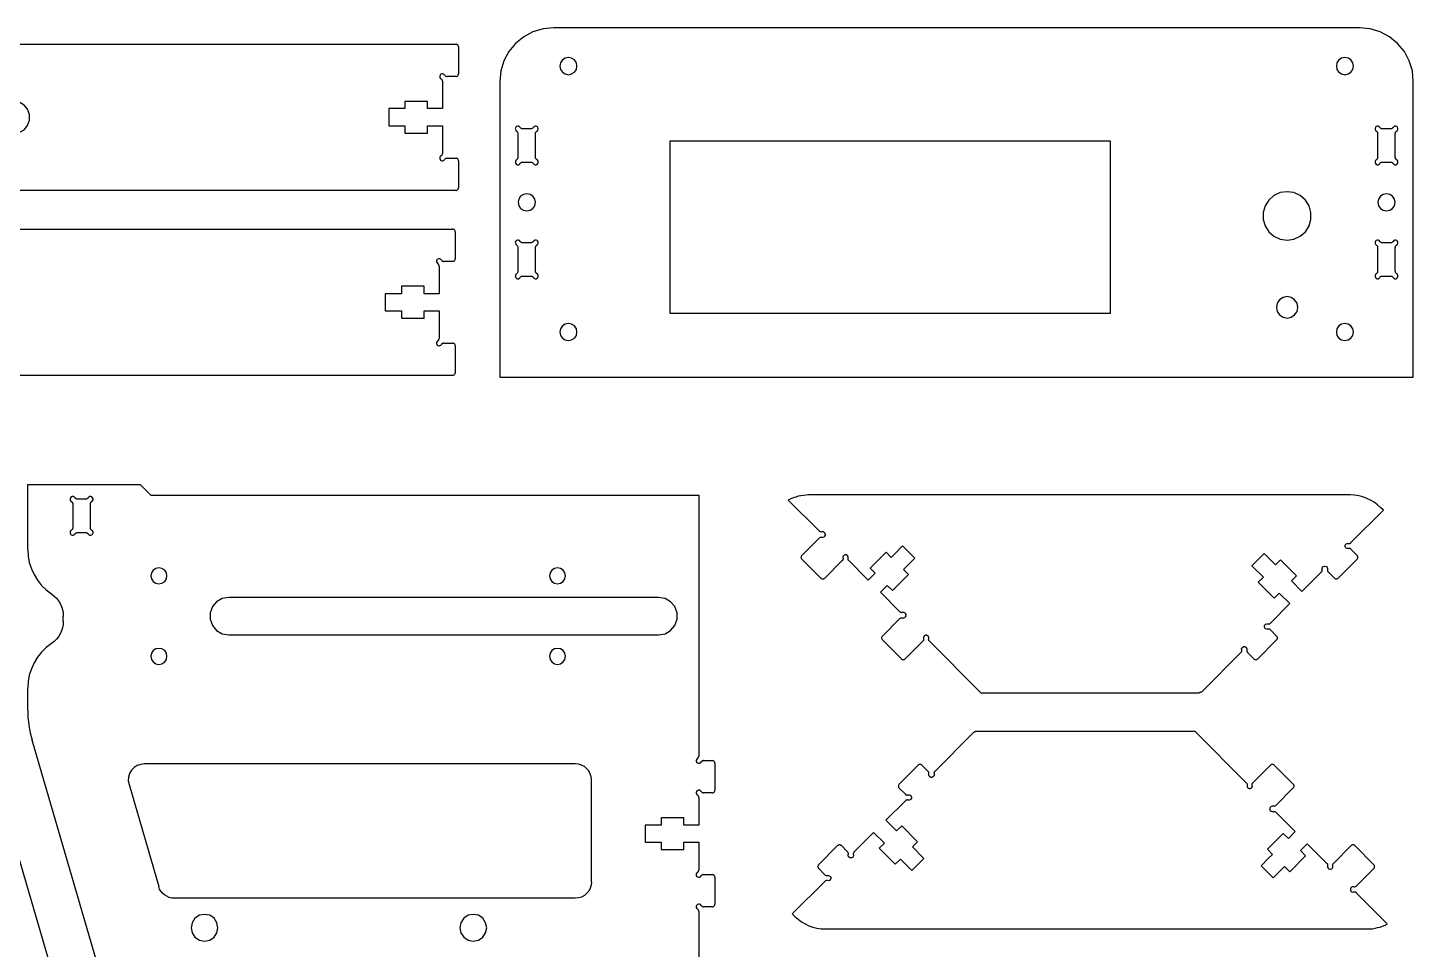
# Model space of a CAD drawing. Header units: inches. Extents: x 205 to 904, y 195 to 663.
# Drawn here: x 645.9 to 903.8, y 492 to 663.5 of the extents above; entities that cross this region are included whole.
import ezdxf

# ---------------------------------------------------------------- set-up
doc = ezdxf.new("R2010")
doc.units = ezdxf.units.IN
doc.header["$MEASUREMENT"] = 0
doc.layers.add('Capa 1', color=7, linetype='Continuous')

msp = doc.modelspace()

# ---------------------------------------------------------------- linework, layer by layer
at = {"layer": 'Capa 1', "color": 7, "lineweight": 25, "true_color": 0xffffff}
for points in [[(743.8, 663.47), (741.86, 663.26), (739.95, 662.69), (738.22, 661.78), (736.71, 660.54), (735.47, 659.02), (734.55, 657.3), (733.99, 655.43), (733.78, 653.45)], [(893.8, 663.47), (743.8, 663.47)], [(903.78, 653.45), (903.61, 655.43), (903.04, 657.3), (902.12, 659.02), (900.85, 660.54), (899.34, 661.78), (897.61, 662.69), (895.74, 663.26), (893.8, 663.47)], [(206.59, 660.4), (725.59, 660.4)], [(726.09, 659.91), (726.09, 659.98), (726.05, 660.08), (726.02, 660.19), (725.95, 660.26), (725.88, 660.29), (725.77, 660.36), (725.7, 660.4), (725.59, 660.4)], [(726.09, 659.91), (726.09, 654.9)], [(746.55, 654.72), (747.15, 654.86), (747.68, 655.21), (748.03, 655.71), (748.14, 656.34), (748.03, 656.94), (747.68, 657.47), (747.15, 657.82), (746.55, 657.93), (745.95, 657.82), (745.42, 657.47), (745.07, 656.94), (744.96, 656.34), (745.07, 655.71), (745.42, 655.21), (745.95, 654.86), (746.55, 654.72)], [(891.05, 654.72), (891.65, 654.86), (892.17, 655.21), (892.53, 655.71), (892.63, 656.34), (892.53, 656.94), (892.17, 657.47), (891.65, 657.82), (891.05, 657.93), (890.45, 657.82), (889.92, 657.47), (889.56, 656.94), (889.46, 656.34), (889.56, 655.71), (889.92, 655.21), (890.45, 654.86), (891.05, 654.72)], [(723.51, 654.65), (723.41, 654.79), (723.19, 654.9), (723.02, 654.9), (722.81, 654.83), (722.67, 654.68), (722.59, 654.47), (722.59, 654.26), (722.7, 654.09), (722.84, 653.94)], [(723.09, 653.52), (723.09, 653.59), (723.09, 653.66), (723.05, 653.73), (723.02, 653.77), (722.98, 653.84), (722.95, 653.87), (722.91, 653.91), (722.84, 653.94)], [(723.09, 653.52), (723.09, 648.41)], [(723.51, 654.65), (723.55, 654.58), (723.62, 654.54), (723.65, 654.51), (723.72, 654.47), (723.76, 654.44), (723.83, 654.4), (723.9, 654.4), (723.97, 654.4)], [(725.59, 654.4), (723.97, 654.4)], [(725.59, 654.4), (725.7, 654.4), (725.77, 654.44), (725.88, 654.47), (725.95, 654.54), (726.02, 654.61), (726.05, 654.72), (726.09, 654.79), (726.09, 654.9)], [(733.78, 653.45), (733.78, 598.45)], [(903.78, 598.45), (903.78, 653.45)], [(643.29, 643.78), (644.31, 643.96), (645.23, 644.49), (645.9, 645.3), (646.25, 646.29), (646.25, 647.31), (645.9, 648.3), (645.23, 649.08), (644.31, 649.6), (643.29, 649.78)], [(713.11, 648.41), (713.11, 645.2)], [(716.1, 648.41), (713.11, 648.41)], [(716.1, 649.75), (716.1, 648.41)], [(720.3, 649.75), (716.1, 649.75)], [(720.3, 648.41), (720.3, 649.75)], [(723.09, 648.41), (720.3, 648.41)], [(713.11, 645.2), (716.1, 645.2)], [(716.1, 645.2), (716.1, 643.85)], [(720.3, 645.2), (723.09, 645.2)], [(720.3, 643.85), (720.3, 645.2)], [(723.09, 645.2), (723.09, 640.04)], [(737.59, 644.91), (737.45, 645.05), (737.27, 645.16), (737.06, 645.16), (736.88, 645.09), (736.74, 644.95), (736.64, 644.74), (736.67, 644.56), (736.74, 644.35), (736.88, 644.24)], [(738.01, 644.67), (737.94, 644.67), (737.87, 644.67), (737.83, 644.7), (737.76, 644.74), (737.69, 644.77), (737.66, 644.81), (737.62, 644.84), (737.59, 644.91)], [(739.56, 644.67), (738.01, 644.67)], [(740.02, 644.91), (739.99, 644.84), (739.92, 644.81), (739.88, 644.77), (739.81, 644.74), (739.77, 644.7), (739.7, 644.67), (739.63, 644.67), (739.56, 644.67)], [(740.69, 644.24), (740.83, 644.35), (740.94, 644.56), (740.94, 644.74), (740.87, 644.95), (740.73, 645.09), (740.52, 645.16), (740.34, 645.16), (740.13, 645.05), (740.02, 644.91)], [(897.57, 644.91), (897.43, 645.05), (897.26, 645.16), (897.04, 645.16), (896.87, 645.09), (896.73, 644.95), (896.66, 644.74), (896.66, 644.56), (896.73, 644.35), (896.9, 644.24)], [(898, 644.67), (897.96, 644.67), (897.89, 644.67), (897.82, 644.7), (897.75, 644.74), (897.71, 644.77), (897.64, 644.81), (897.61, 644.84), (897.57, 644.91)], [(899.58, 644.67), (898, 644.67)], [(900.01, 644.91), (899.97, 644.84), (899.94, 644.81), (899.87, 644.77), (899.83, 644.74), (899.76, 644.7), (899.72, 644.67), (899.65, 644.67), (899.58, 644.67)], [(900.68, 644.24), (900.85, 644.35), (900.92, 644.56), (900.92, 644.74), (900.85, 644.95), (900.71, 645.09), (900.54, 645.16), (900.32, 645.16), (900.15, 645.05), (900.01, 644.91)], [(716.1, 643.85), (720.3, 643.85)], [(736.88, 644.24), (736.95, 644.21), (736.99, 644.14), (737.02, 644.1), (737.09, 644.03), (737.09, 644), (737.13, 643.93), (737.13, 643.85), (737.13, 643.78)], [(737.13, 643.78), (737.13, 639.34)], [(740.45, 643.78), (740.45, 643.85), (740.45, 643.93), (740.48, 644), (740.52, 644.03), (740.55, 644.1), (740.59, 644.14), (740.66, 644.21), (740.69, 644.24)], [(740.45, 639.34), (740.45, 643.78)], [(765.42, 642.34), (765.42, 610.34)], [(847.41, 642.34), (765.42, 642.34)], [(847.41, 610.34), (847.41, 642.34)], [(896.9, 644.24), (896.94, 644.21), (897.01, 644.14), (897.04, 644.1), (897.08, 644.03), (897.11, 644), (897.11, 643.93), (897.15, 643.85), (897.15, 643.78)], [(897.15, 643.78), (897.15, 639.34)], [(900.43, 643.78), (900.47, 643.85), (900.47, 643.93), (900.47, 644), (900.5, 644.03), (900.54, 644.1), (900.61, 644.14), (900.64, 644.21), (900.68, 644.24)], [(900.43, 639.34), (900.43, 643.78)], [(722.84, 639.62), (722.7, 639.48), (722.59, 639.3), (722.59, 639.09), (722.67, 638.92), (722.81, 638.77), (723.02, 638.7), (723.19, 638.7), (723.41, 638.81), (723.51, 638.95)], [(722.84, 639.62), (722.91, 639.66), (722.95, 639.69), (722.98, 639.76), (723.02, 639.8), (723.05, 639.87), (723.09, 639.94), (723.09, 640.01), (723.09, 640.04)], [(723.97, 639.2), (723.9, 639.2), (723.83, 639.16), (723.76, 639.16), (723.72, 639.13), (723.65, 639.09), (723.62, 639.06), (723.55, 638.99), (723.51, 638.95)], [(723.97, 639.2), (725.59, 639.2)], [(726.09, 638.7), (726.09, 638.77), (726.05, 638.88), (726.02, 638.99), (725.95, 639.06), (725.88, 639.13), (725.77, 639.16), (725.7, 639.2), (725.59, 639.2)], [(726.09, 638.7), (726.09, 633.69)], [(736.88, 638.88), (736.74, 638.77), (736.67, 638.56), (736.64, 638.39), (736.74, 638.17), (736.88, 638.03), (737.06, 637.96), (737.27, 637.96), (737.45, 638.07), (737.59, 638.21)], [(737.13, 639.34), (737.13, 639.27), (737.13, 639.2), (737.09, 639.13), (737.09, 639.09), (737.02, 639.02), (736.99, 638.99), (736.95, 638.92), (736.88, 638.88)], [(737.59, 638.21), (737.62, 638.28), (737.66, 638.32), (737.69, 638.35), (737.76, 638.39), (737.83, 638.42), (737.87, 638.46), (737.94, 638.46), (738.01, 638.46)], [(738.01, 638.46), (739.56, 638.46)], [(739.56, 638.46), (739.63, 638.46), (739.7, 638.46), (739.77, 638.42), (739.81, 638.39), (739.88, 638.35), (739.92, 638.32), (739.99, 638.28), (740.02, 638.21)], [(740.02, 638.21), (740.13, 638.07), (740.34, 637.96), (740.52, 637.96), (740.73, 638.03), (740.87, 638.17), (740.94, 638.39), (740.94, 638.56), (740.83, 638.77), (740.69, 638.88)], [(740.69, 638.88), (740.66, 638.92), (740.59, 638.99), (740.55, 639.02), (740.52, 639.09), (740.48, 639.13), (740.45, 639.2), (740.45, 639.27), (740.45, 639.34)], [(896.9, 638.88), (896.73, 638.77), (896.66, 638.56), (896.66, 638.39), (896.73, 638.17), (896.87, 638.03), (897.04, 637.96), (897.26, 637.96), (897.43, 638.07), (897.57, 638.21)], [(897.15, 639.34), (897.15, 639.27), (897.11, 639.2), (897.11, 639.13), (897.08, 639.09), (897.04, 639.02), (897.01, 638.99), (896.94, 638.92), (896.9, 638.88)], [(897.57, 638.21), (897.61, 638.28), (897.64, 638.32), (897.71, 638.35), (897.75, 638.39), (897.82, 638.42), (897.89, 638.46), (897.96, 638.46), (898, 638.46)], [(898, 638.46), (899.58, 638.46)], [(899.58, 638.46), (899.65, 638.46), (899.72, 638.46), (899.76, 638.42), (899.83, 638.39), (899.87, 638.35), (899.94, 638.32), (899.97, 638.28), (900.01, 638.21)], [(900.01, 638.21), (900.15, 638.07), (900.32, 637.96), (900.54, 637.96), (900.71, 638.03), (900.85, 638.17), (900.92, 638.39), (900.92, 638.56), (900.85, 638.77), (900.68, 638.88)], [(900.68, 638.88), (900.64, 638.92), (900.61, 638.99), (900.54, 639.02), (900.5, 639.09), (900.47, 639.13), (900.47, 639.2), (900.47, 639.27), (900.43, 639.34)], [(725.59, 633.2), (206.59, 633.2)], [(725.59, 633.2), (725.7, 633.2), (725.77, 633.24), (725.88, 633.27), (725.95, 633.34), (726.02, 633.41), (726.05, 633.52), (726.09, 633.59), (726.09, 633.69)], [(738.79, 629.36), (739.42, 629.5), (739.92, 629.81), (740.27, 630.34), (740.41, 630.98), (740.27, 631.58), (739.92, 632.11), (739.42, 632.42), (738.79, 632.57), (738.19, 632.42), (737.66, 632.11), (737.31, 631.58), (737.2, 630.98), (737.31, 630.34), (737.66, 629.81), (738.19, 629.5), (738.79, 629.36)], [(880.29, 623.96), (881.56, 624.13), (882.72, 624.66), (883.71, 625.51), (884.38, 626.6), (884.73, 627.8), (884.73, 629.11), (884.38, 630.34), (883.71, 631.4), (882.72, 632.25), (881.56, 632.78), (880.29, 632.95), (879.02, 632.78), (877.85, 632.25), (876.9, 631.4), (876.19, 630.34), (875.84, 629.11), (875.84, 627.8), (876.19, 626.6), (876.9, 625.51), (877.85, 624.66), (879.02, 624.13), (880.29, 623.96)], [(898.81, 629.36), (899.41, 629.5), (899.94, 629.81), (900.29, 630.34), (900.39, 630.98), (900.29, 631.58), (899.94, 632.11), (899.41, 632.42), (898.81, 632.57), (898.17, 632.42), (897.68, 632.11), (897.33, 631.58), (897.18, 630.98), (897.33, 630.34), (897.68, 629.81), (898.17, 629.5), (898.81, 629.36)], [(205.99, 625.97), (724.99, 625.97)], [(725.49, 625.47), (725.49, 625.58), (725.45, 625.69), (725.42, 625.76), (725.35, 625.83), (725.28, 625.9), (725.17, 625.93), (725.1, 625.97), (724.99, 625.97)], [(725.49, 625.47), (725.49, 620.47)], [(737.59, 623.71), (737.45, 623.85), (737.27, 623.96), (737.06, 623.96), (736.88, 623.89), (736.74, 623.75), (736.64, 623.53), (736.67, 623.36), (736.74, 623.15), (736.88, 623.04)], [(736.88, 623.04), (736.95, 623.01), (736.99, 622.93), (737.02, 622.9), (737.09, 622.83), (737.09, 622.79), (737.13, 622.72), (737.13, 622.65), (737.13, 622.58)], [(737.13, 622.58), (737.13, 618.14)], [(738.01, 623.46), (737.94, 623.46), (737.87, 623.46), (737.83, 623.5), (737.76, 623.53), (737.69, 623.57), (737.66, 623.61), (737.62, 623.64), (737.59, 623.71)], [(739.56, 623.46), (738.01, 623.46)], [(740.02, 623.71), (739.99, 623.64), (739.92, 623.61), (739.88, 623.57), (739.81, 623.53), (739.77, 623.5), (739.7, 623.46), (739.63, 623.46), (739.56, 623.46)], [(740.69, 623.04), (740.83, 623.15), (740.94, 623.36), (740.94, 623.53), (740.87, 623.75), (740.73, 623.89), (740.52, 623.96), (740.34, 623.96), (740.13, 623.85), (740.02, 623.71)], [(740.45, 622.58), (740.45, 622.65), (740.45, 622.72), (740.48, 622.79), (740.52, 622.83), (740.55, 622.9), (740.59, 622.93), (740.66, 623.01), (740.69, 623.04)], [(740.45, 618.14), (740.45, 622.58)], [(897.57, 623.71), (897.43, 623.85), (897.26, 623.96), (897.04, 623.96), (896.87, 623.89), (896.73, 623.75), (896.66, 623.53), (896.66, 623.36), (896.73, 623.15), (896.9, 623.04)], [(896.9, 623.04), (896.94, 623.01), (897.01, 622.93), (897.04, 622.9), (897.08, 622.83), (897.11, 622.79), (897.11, 622.72), (897.15, 622.65), (897.15, 622.58)], [(897.15, 622.58), (897.15, 618.14)], [(898, 623.46), (897.96, 623.46), (897.89, 623.46), (897.82, 623.5), (897.75, 623.53), (897.71, 623.57), (897.64, 623.61), (897.61, 623.64), (897.57, 623.71)], [(899.58, 623.46), (898, 623.46)], [(900.01, 623.71), (899.97, 623.64), (899.94, 623.61), (899.87, 623.57), (899.83, 623.53), (899.76, 623.5), (899.72, 623.46), (899.65, 623.46), (899.58, 623.46)], [(900.68, 623.04), (900.85, 623.15), (900.92, 623.36), (900.92, 623.53), (900.85, 623.75), (900.71, 623.89), (900.54, 623.96), (900.32, 623.96), (900.15, 623.85), (900.01, 623.71)], [(900.43, 622.58), (900.47, 622.65), (900.47, 622.72), (900.47, 622.79), (900.5, 622.83), (900.54, 622.9), (900.61, 622.93), (900.64, 623.01), (900.68, 623.04)], [(900.43, 618.14), (900.43, 622.58)], [(722.91, 620.22), (722.77, 620.4), (722.59, 620.47), (722.38, 620.47), (722.21, 620.4), (722.07, 620.25), (721.99, 620.08), (721.99, 619.87), (722.1, 619.69), (722.24, 619.55)], [(722.49, 619.12), (722.49, 619.2), (722.45, 619.23), (722.45, 619.3), (722.42, 619.37), (722.38, 619.41), (722.35, 619.48), (722.28, 619.51), (722.24, 619.55)], [(722.49, 619.12), (722.49, 613.97)], [(722.91, 620.22), (722.95, 620.18), (722.98, 620.11), (723.05, 620.08), (723.09, 620.04), (723.16, 620.01), (723.23, 620.01), (723.3, 619.97), (723.34, 619.97)], [(724.99, 619.97), (723.34, 619.97)], [(724.99, 619.97), (725.1, 620.01), (725.17, 620.01), (725.28, 620.08), (725.35, 620.11), (725.42, 620.22), (725.45, 620.29), (725.49, 620.4), (725.49, 620.47)], [(736.88, 617.68), (736.74, 617.57), (736.67, 617.36), (736.64, 617.18), (736.74, 616.97), (736.88, 616.83), (737.06, 616.76), (737.27, 616.76), (737.45, 616.87), (737.59, 617.01)], [(737.13, 618.14), (737.13, 618.07), (737.13, 618), (737.09, 617.93), (737.09, 617.89), (737.02, 617.82), (736.99, 617.78), (736.95, 617.71), (736.88, 617.68)], [(737.59, 617.01), (737.62, 617.08), (737.66, 617.11), (737.69, 617.15), (737.76, 617.18), (737.83, 617.22), (737.87, 617.26), (737.94, 617.26), (738.01, 617.26)], [(738.01, 617.26), (739.56, 617.26)], [(739.56, 617.26), (739.63, 617.26), (739.7, 617.26), (739.77, 617.22), (739.81, 617.18), (739.88, 617.15), (739.92, 617.11), (739.99, 617.08), (740.02, 617.01)], [(740.02, 617.01), (740.13, 616.87), (740.34, 616.76), (740.52, 616.76), (740.73, 616.83), (740.87, 616.97), (740.94, 617.18), (740.94, 617.36), (740.83, 617.57), (740.69, 617.68)], [(740.69, 617.68), (740.66, 617.71), (740.59, 617.78), (740.55, 617.82), (740.52, 617.89), (740.48, 617.93), (740.45, 618), (740.45, 618.07), (740.45, 618.14)], [(896.9, 617.68), (896.73, 617.57), (896.66, 617.36), (896.66, 617.18), (896.73, 616.97), (896.87, 616.83), (897.04, 616.76), (897.26, 616.76), (897.43, 616.87), (897.57, 617.01)], [(897.15, 618.14), (897.15, 618.07), (897.11, 618), (897.11, 617.93), (897.08, 617.89), (897.04, 617.82), (897.01, 617.78), (896.94, 617.71), (896.9, 617.68)], [(897.57, 617.01), (897.61, 617.08), (897.64, 617.11), (897.71, 617.15), (897.75, 617.18), (897.82, 617.22), (897.89, 617.26), (897.96, 617.26), (898, 617.26)], [(898, 617.26), (899.58, 617.26)], [(899.58, 617.26), (899.65, 617.26), (899.72, 617.26), (899.76, 617.22), (899.83, 617.18), (899.87, 617.15), (899.94, 617.11), (899.97, 617.08), (900.01, 617.01)], [(900.01, 617.01), (900.15, 616.87), (900.32, 616.76), (900.54, 616.76), (900.71, 616.83), (900.85, 616.97), (900.92, 617.18), (900.92, 617.36), (900.85, 617.57), (900.68, 617.68)], [(900.68, 617.68), (900.64, 617.71), (900.61, 617.78), (900.54, 617.82), (900.5, 617.89), (900.47, 617.93), (900.47, 618), (900.47, 618.07), (900.43, 618.14)], [(712.47, 613.97), (712.47, 610.76)], [(715.47, 613.97), (712.47, 613.97)], [(715.47, 615.35), (715.47, 613.97)], [(719.7, 615.35), (715.47, 615.35)], [(719.7, 613.97), (719.7, 615.35)], [(722.49, 613.97), (719.7, 613.97)], [(880.29, 609.42), (881.06, 609.6), (881.7, 610.02), (882.16, 610.66), (882.3, 611.43), (882.16, 612.21), (881.7, 612.85), (881.06, 613.27), (880.29, 613.45), (879.55, 613.27), (878.88, 612.85), (878.45, 612.21), (878.31, 611.43), (878.45, 610.66), (878.88, 610.02), (879.55, 609.6), (880.29, 609.42)], [(712.47, 610.76), (715.47, 610.76)], [(715.47, 610.76), (715.47, 609.42)], [(715.47, 609.42), (719.7, 609.42)], [(719.7, 610.76), (722.49, 610.76)], [(719.7, 609.42), (719.7, 610.76)], [(722.49, 610.76), (722.49, 605.65)], [(765.42, 610.34), (847.41, 610.34)], [(746.55, 605.23), (747.15, 605.37), (747.68, 605.72), (748.03, 606.21), (748.14, 606.85), (748.03, 607.45), (747.68, 607.98), (747.15, 608.33), (746.55, 608.44), (745.95, 608.33), (745.42, 607.98), (745.07, 607.45), (744.96, 606.85), (745.07, 606.21), (745.42, 605.72), (745.95, 605.37), (746.55, 605.23)], [(891.05, 605.23), (891.65, 605.37), (892.17, 605.72), (892.53, 606.21), (892.63, 606.85), (892.53, 607.45), (892.17, 607.98), (891.65, 608.33), (891.05, 608.44), (890.45, 608.33), (889.92, 607.98), (889.56, 607.45), (889.46, 606.85), (889.56, 606.21), (889.92, 605.72), (890.45, 605.37), (891.05, 605.23)], [(722.24, 605.23), (722.1, 605.08), (721.99, 604.91), (721.99, 604.7), (722.07, 604.52), (722.21, 604.38), (722.38, 604.27), (722.59, 604.31), (722.77, 604.38), (722.91, 604.52)], [(722.24, 605.23), (722.28, 605.26), (722.35, 605.3), (722.38, 605.33), (722.42, 605.4), (722.45, 605.47), (722.45, 605.51), (722.49, 605.58), (722.49, 605.65)], [(723.34, 604.77), (723.3, 604.77), (723.23, 604.77), (723.16, 604.73), (723.09, 604.7), (723.05, 604.66), (722.98, 604.63), (722.95, 604.59), (722.91, 604.52)], [(723.34, 604.77), (724.99, 604.77)], [(725.49, 604.27), (725.49, 604.38), (725.45, 604.48), (725.42, 604.56), (725.35, 604.63), (725.28, 604.7), (725.17, 604.73), (725.1, 604.77), (724.99, 604.77)], [(725.49, 604.27), (725.49, 599.26)], [(724.99, 598.77), (205.99, 598.77)], [(724.99, 598.77), (725.1, 598.8), (725.17, 598.8), (725.28, 598.88), (725.35, 598.91), (725.42, 599.02), (725.45, 599.09), (725.49, 599.19), (725.49, 599.26)], [(733.78, 598.45), (903.78, 598.45)], [(645.94, 578.48), (666.82, 578.48)], [(645.94, 566.38), (645.94, 578.48)], [(666.82, 578.48), (668.83, 576.47)], [(654.72, 575.98), (654.58, 576.12), (654.4, 576.23), (654.19, 576.23), (654.01, 576.16), (653.87, 575.98), (653.8, 575.8), (653.8, 575.59), (653.87, 575.42), (654.05, 575.27)], [(654.05, 575.27), (654.09, 575.24), (654.12, 575.2), (654.19, 575.17), (654.23, 575.1), (654.26, 575.06), (654.26, 574.99), (654.3, 574.92), (654.3, 574.85)], [(655.14, 575.73), (655.07, 575.73), (655.04, 575.73), (654.97, 575.77), (654.9, 575.8), (654.86, 575.84), (654.79, 575.87), (654.76, 575.91), (654.72, 575.98)], [(656.73, 575.73), (655.14, 575.73)], [(657.15, 575.98), (657.12, 575.91), (657.08, 575.87), (657.01, 575.84), (656.98, 575.8), (656.91, 575.77), (656.84, 575.73), (656.77, 575.73), (656.73, 575.73)], [(657.82, 575.27), (658, 575.42), (658.07, 575.59), (658.07, 575.8), (658, 575.98), (657.86, 576.16), (657.68, 576.23), (657.47, 576.23), (657.3, 576.12), (657.15, 575.98)], [(657.58, 574.85), (657.58, 574.92), (657.61, 574.99), (657.61, 575.06), (657.65, 575.1), (657.68, 575.17), (657.72, 575.2), (657.79, 575.24), (657.82, 575.27)], [(668.83, 576.47), (770.82, 576.47)], [(770.82, 576.47), (770.82, 527.93)], [(791.25, 576.51), (790.79, 576.47), (790.29, 576.44), (789.8, 576.37), (789.31, 576.26), (788.85, 576.12), (788.39, 575.98), (787.93, 575.77), (787.47, 575.56)], [(793.26, 569.77), (787.47, 575.56)], [(892.07, 576.51), (791.25, 576.51)], [(897.75, 574.15), (897.15, 574.67), (896.51, 575.17), (895.84, 575.56), (895.14, 575.87), (894.4, 576.16), (893.62, 576.33), (892.85, 576.47), (892.07, 576.51)], [(654.3, 574.85), (654.3, 570.41)], [(657.58, 570.41), (657.58, 574.85)], [(892.17, 567.65), (898.21, 573.69)], [(898.21, 573.69), (897.75, 574.15)], [(626.11, 571.11), (719.21, 251.78)], [(654.05, 569.95), (653.87, 569.81), (653.8, 569.63), (653.8, 569.45), (653.87, 569.24), (654.01, 569.1), (654.19, 569.03), (654.4, 569.03), (654.58, 569.14), (654.72, 569.28)], [(654.3, 570.41), (654.3, 570.34), (654.26, 570.27), (654.26, 570.19), (654.23, 570.12), (654.19, 570.09), (654.12, 570.02), (654.09, 569.98), (654.05, 569.95)], [(657.15, 569.28), (657.3, 569.14), (657.47, 569.03), (657.68, 569.03), (657.86, 569.1), (658, 569.24), (658.07, 569.45), (658.07, 569.63), (658, 569.81), (657.82, 569.95)], [(657.82, 569.95), (657.79, 569.98), (657.72, 570.02), (657.68, 570.09), (657.65, 570.12), (657.61, 570.19), (657.61, 570.27), (657.58, 570.34), (657.58, 570.41)], [(654.72, 569.28), (654.76, 569.31), (654.79, 569.38), (654.86, 569.42), (654.9, 569.45), (654.97, 569.49), (655.04, 569.49), (655.07, 569.52), (655.14, 569.52)], [(655.14, 569.52), (656.73, 569.52)], [(656.73, 569.52), (656.77, 569.52), (656.84, 569.49), (656.91, 569.49), (656.98, 569.45), (657.01, 569.42), (657.08, 569.38), (657.12, 569.31), (657.15, 569.28)], [(793.26, 568.54), (790.01, 565.26)], [(793.75, 569.63), (793.68, 569.63), (793.61, 569.6), (793.57, 569.63), (793.5, 569.63), (793.43, 569.67), (793.36, 569.67), (793.33, 569.7), (793.26, 569.77)], [(793.26, 568.54), (793.33, 568.57), (793.36, 568.61), (793.43, 568.64), (793.5, 568.68), (793.57, 568.68), (793.61, 568.68), (793.68, 568.68), (793.75, 568.68)], [(793.75, 568.68), (793.96, 568.64), (794.14, 568.71), (794.28, 568.85), (794.38, 569.03), (794.38, 569.24), (794.28, 569.42), (794.14, 569.56), (793.96, 569.63), (793.75, 569.63)], [(891.72, 566.53), (891.5, 566.53), (891.29, 566.6), (891.15, 566.74), (891.08, 566.91), (891.08, 567.13), (891.15, 567.3), (891.29, 567.44), (891.5, 567.51), (891.72, 567.51)], [(891.72, 567.51), (891.75, 567.51), (891.82, 567.48), (891.89, 567.51), (891.96, 567.51), (892.03, 567.51), (892.07, 567.55), (892.14, 567.58), (892.17, 567.65)], [(645.94, 566.38), (646.01, 565.15), (646.22, 563.95), (646.61, 562.79), (647.1, 561.69), (647.74, 560.63), (648.51, 559.68), (649.36, 558.84), (650.35, 558.09)], [(790.01, 565.26), (789.94, 565.19), (789.87, 565.08), (789.87, 565.01), (789.83, 564.9), (789.87, 564.8), (789.87, 564.73), (789.94, 564.62), (790.01, 564.55)], [(797.63, 564.76), (797.67, 564.73), (797.67, 564.66), (797.67, 564.59), (797.63, 564.52), (797.63, 564.44), (797.6, 564.41), (797.56, 564.34), (797.52, 564.3)], [(798.62, 564.76), (798.62, 564.97), (798.55, 565.15), (798.41, 565.33), (798.23, 565.4), (798.02, 565.4), (797.84, 565.33), (797.7, 565.15), (797.63, 564.97), (797.63, 564.76)], [(798.72, 564.3), (798.69, 564.34), (798.65, 564.41), (798.62, 564.44), (798.62, 564.52), (798.58, 564.59), (798.58, 564.66), (798.58, 564.69), (798.62, 564.76)], [(805.67, 565.86), (802.68, 562.89)], [(806.63, 564.9), (805.67, 565.86)], [(806.63, 564.9), (807.33, 565.61)], [(808.74, 567.02), (807.33, 565.61)], [(811, 564.76), (808.74, 567.02)], [(809.59, 563.35), (811, 564.76)], [(873.76, 563.35), (876.02, 565.61)], [(876.02, 565.61), (878.13, 563.49)], [(892.17, 566.42), (892.14, 566.46), (892.07, 566.49), (892.03, 566.53), (891.96, 566.53), (891.89, 566.56), (891.82, 566.56), (891.75, 566.56), (891.72, 566.53)], [(893.34, 565.26), (892.17, 566.42)], [(893.34, 564.55), (893.41, 564.62), (893.44, 564.73), (893.48, 564.8), (893.48, 564.9), (893.48, 565.01), (893.44, 565.08), (893.41, 565.19), (893.34, 565.26)], [(670.35, 559.96), (670.91, 560.07), (671.41, 560.42), (671.72, 560.92), (671.83, 561.48), (671.72, 562.05), (671.41, 562.54), (670.91, 562.86), (670.35, 562.96), (669.75, 562.86), (669.29, 562.54), (668.94, 562.05), (668.83, 561.48), (668.94, 560.92), (669.29, 560.42), (669.75, 560.07), (670.35, 559.96)], [(744.54, 559.96), (745.1, 560.07), (745.6, 560.42), (745.91, 560.92), (746.02, 561.48), (745.91, 562.05), (745.6, 562.54), (745.1, 562.86), (744.54, 562.96), (743.97, 562.86), (743.48, 562.54), (743.16, 562.05), (743.02, 561.48), (743.16, 560.92), (743.48, 560.42), (743.97, 560.07), (744.54, 559.96)], [(790.01, 564.55), (793.54, 561.02)], [(794.24, 561.02), (797.52, 564.3)], [(802.36, 560.67), (798.72, 564.3)], [(802.68, 562.89), (803.63, 561.94)], [(809.59, 563.35), (808.88, 562.65)], [(809.84, 561.69), (808.88, 562.65)], [(875.88, 561.23), (873.76, 563.35)], [(878.13, 563.49), (879.09, 564.44)], [(879.09, 564.44), (882.05, 561.48)], [(883.07, 558.55), (886.71, 562.19)], [(886.71, 562.19), (886.74, 562.22), (886.78, 562.29), (886.81, 562.33), (886.85, 562.4), (886.85, 562.47), (886.85, 562.54), (886.85, 562.57), (886.85, 562.65)], [(886.85, 562.65), (886.85, 562.86), (886.88, 563.03), (887.02, 563.21), (887.24, 563.28), (887.41, 563.28), (887.62, 563.21), (887.77, 563.03), (887.84, 562.86), (887.8, 562.65)], [(887.8, 562.65), (887.8, 562.57), (887.8, 562.54), (887.8, 562.47), (887.8, 562.4), (887.84, 562.33), (887.87, 562.29), (887.91, 562.22), (887.94, 562.19)], [(887.94, 562.19), (889.11, 561.02)], [(889.81, 561.02), (893.34, 564.55)], [(793.54, 561.02), (793.61, 560.95), (793.68, 560.92), (793.79, 560.88), (793.89, 560.88), (794, 560.88), (794.07, 560.92), (794.17, 560.95), (794.24, 561.02)], [(803.63, 561.94), (802.36, 560.67)], [(804.62, 558.41), (805.89, 559.68)], [(805.89, 559.68), (806.87, 558.73)], [(809.84, 561.69), (806.87, 558.73)], [(874.92, 560.28), (875.88, 561.23)], [(877.89, 557.32), (874.92, 560.28)], [(882.05, 561.48), (881.1, 560.53)], [(881.1, 560.53), (883.07, 558.55)], [(889.11, 561.02), (889.18, 560.95), (889.25, 560.92), (889.35, 560.88), (889.46, 560.88), (889.53, 560.88), (889.63, 560.92), (889.74, 560.95), (889.81, 561.02)], [(650.35, 558.09), (650.84, 557.71), (651.26, 557.28), (651.65, 556.82), (651.97, 556.3), (652.22, 555.73), (652.39, 555.17), (652.5, 554.57), (652.53, 553.93)], [(683.33, 557.46), (682.13, 557.25), (681.07, 556.65), (680.3, 555.73), (679.87, 554.57), (679.87, 553.37), (680.3, 552.24), (681.07, 551.29), (682.13, 550.69), (683.33, 550.47)], [(763.34, 557.46), (683.33, 557.46)], [(763.34, 550.47), (764.54, 550.69), (765.56, 551.29), (766.37, 552.24), (766.76, 553.37), (766.76, 554.57), (766.37, 555.73), (765.56, 556.65), (764.54, 557.25), (763.34, 557.46)], [(808.25, 554.78), (804.62, 558.41)], [(878.84, 558.27), (877.89, 557.32)], [(880.82, 556.3), (878.84, 558.27)], [(808.74, 554.64), (808.67, 554.64), (808.6, 554.6), (808.53, 554.64), (808.5, 554.64), (808.43, 554.64), (808.36, 554.67), (808.32, 554.71), (808.25, 554.78)], [(808.74, 553.68), (808.95, 553.65), (809.13, 553.72), (809.27, 553.86), (809.38, 554.04), (809.38, 554.25), (809.27, 554.43), (809.13, 554.57), (808.95, 554.64), (808.74, 554.64)], [(877.18, 552.66), (880.82, 556.3)], [(652.53, 553.01), (652.5, 552.38), (652.39, 551.78), (652.22, 551.22), (651.97, 550.65), (651.65, 550.12), (651.26, 549.66), (650.84, 549.24), (650.35, 548.85)], [(652.53, 553.01), (652.53, 553.93)], [(808.25, 553.54), (804.97, 550.26)], [(808.25, 553.54), (808.32, 553.58), (808.36, 553.61), (808.43, 553.65), (808.5, 553.68), (808.53, 553.68), (808.6, 553.68), (808.67, 553.68), (808.74, 553.68)], [(876.69, 551.57), (876.51, 551.53), (876.3, 551.6), (876.16, 551.74), (876.09, 551.96), (876.09, 552.13), (876.16, 552.34), (876.3, 552.45), (876.51, 552.52), (876.69, 552.52)], [(876.69, 552.52), (876.76, 552.52), (876.83, 552.52), (876.9, 552.52), (876.97, 552.52), (877.04, 552.56), (877.08, 552.56), (877.15, 552.63), (877.18, 552.66)], [(683.33, 550.47), (763.34, 550.47)], [(804.97, 550.26), (804.93, 550.19), (804.86, 550.09), (804.83, 550.02), (804.83, 549.91), (804.83, 549.8), (804.86, 549.73), (804.93, 549.63), (804.97, 549.56)], [(804.97, 549.56), (808.53, 546.03)], [(809.24, 546.03), (812.48, 549.31)], [(812.62, 549.77), (812.66, 549.7), (812.66, 549.66), (812.66, 549.59), (812.62, 549.52), (812.62, 549.45), (812.59, 549.38), (812.55, 549.35), (812.48, 549.31)], [(813.61, 549.77), (813.61, 549.98), (813.54, 550.16), (813.4, 550.33), (813.22, 550.4), (813.01, 550.4), (812.84, 550.33), (812.69, 550.16), (812.62, 549.98), (812.62, 549.77)], [(813.72, 549.31), (813.68, 549.35), (813.65, 549.38), (813.61, 549.45), (813.61, 549.52), (813.58, 549.59), (813.58, 549.66), (813.58, 549.7), (813.61, 549.77)], [(823.28, 539.71), (813.72, 549.31)], [(874.82, 546.03), (878.35, 549.56)], [(877.18, 551.43), (877.15, 551.46), (877.08, 551.5), (877.04, 551.53), (876.97, 551.57), (876.9, 551.57), (876.83, 551.57), (876.76, 551.57), (876.69, 551.57)], [(878.35, 550.26), (877.18, 551.43)], [(878.35, 549.56), (878.42, 549.63), (878.45, 549.73), (878.49, 549.8), (878.49, 549.91), (878.49, 550.02), (878.45, 550.12), (878.42, 550.19), (878.35, 550.26)], [(650.35, 548.85), (649.36, 548.11), (648.51, 547.26), (647.74, 546.31), (647.1, 545.25), (646.61, 544.16), (646.22, 543), (646.01, 541.8), (645.94, 540.56)], [(670.35, 544.97), (670.91, 545.08), (671.41, 545.43), (671.72, 545.89), (671.83, 546.49), (671.72, 547.05), (671.41, 547.55), (670.91, 547.86), (670.35, 547.97), (669.75, 547.86), (669.29, 547.55), (668.94, 547.05), (668.83, 546.49), (668.94, 545.89), (669.29, 545.43), (669.75, 545.08), (670.35, 544.97)], [(744.54, 544.97), (745.1, 545.08), (745.6, 545.43), (745.91, 545.89), (746.02, 546.49), (745.91, 547.05), (745.6, 547.55), (745.1, 547.86), (744.54, 547.97), (743.97, 547.86), (743.48, 547.55), (743.16, 547.05), (743.02, 546.49), (743.16, 545.89), (743.48, 545.43), (743.97, 545.08), (744.54, 544.97)], [(864.55, 540.03), (871.71, 547.19)], [(871.71, 547.19), (871.75, 547.23), (871.78, 547.3), (871.82, 547.33), (871.86, 547.41), (871.86, 547.48), (871.86, 547.55), (871.86, 547.62), (871.86, 547.69)], [(871.86, 547.69), (871.82, 547.86), (871.89, 548.08), (872.03, 548.22), (872.24, 548.29), (872.42, 548.29), (872.63, 548.22), (872.77, 548.08), (872.81, 547.86), (872.81, 547.65)], [(872.81, 547.65), (872.81, 547.62), (872.81, 547.55), (872.81, 547.48), (872.81, 547.41), (872.84, 547.33), (872.88, 547.3), (872.91, 547.23), (872.95, 547.19)], [(872.95, 547.19), (874.11, 546.03)], [(808.53, 546.03), (808.6, 545.96), (808.67, 545.92), (808.78, 545.89), (808.88, 545.89), (808.95, 545.89), (809.06, 545.92), (809.13, 545.96), (809.24, 546.03)], [(874.11, 546.03), (874.18, 545.96), (874.25, 545.92), (874.36, 545.89), (874.47, 545.89), (874.54, 545.89), (874.64, 545.92), (874.71, 545.96), (874.82, 546.03)], [(645.94, 536.47), (645.94, 540.56)], [(823.28, 539.71), (863.88, 539.71)], [(863.88, 539.71), (863.95, 539.75), (864.06, 539.75), (864.13, 539.79), (864.23, 539.82), (864.31, 539.86), (864.41, 539.89), (864.48, 539.96), (864.55, 540.03)], [(645.94, 536.47), (645.94, 535.76), (645.97, 535.06), (646.04, 534.35), (646.15, 533.65), (646.25, 532.94), (646.39, 532.24), (646.54, 531.57), (646.75, 530.86)], [(821.9, 532.24), (814.74, 525.07)], [(822.57, 532.52), (822.47, 532.52), (822.4, 532.48), (822.29, 532.48), (822.22, 532.45), (822.11, 532.41), (822.04, 532.34), (821.97, 532.31), (821.9, 532.24)], [(863.18, 532.52), (822.57, 532.52)], [(863.18, 532.52), (872.7, 522.96)], [(739.85, 211.53), (646.75, 530.86)], [(667.63, 526.49), (666.96, 526.38), (666.29, 526.17), (665.73, 525.78), (665.23, 525.29), (664.88, 524.69), (664.7, 524.02), (664.63, 523.31), (664.77, 522.64)], [(747.82, 526.49), (667.63, 526.49)], [(750.82, 523.49), (750.78, 524.05), (750.61, 524.62), (750.32, 525.15), (749.93, 525.6), (749.51, 525.96), (748.98, 526.24), (748.42, 526.42), (747.82, 526.49)], [(770.57, 527.51), (770.43, 527.37), (770.33, 527.19), (770.33, 526.98), (770.4, 526.8), (770.54, 526.66), (770.75, 526.59), (770.96, 526.59), (771.14, 526.66), (771.28, 526.84)], [(770.57, 527.51), (770.64, 527.54), (770.68, 527.58), (770.71, 527.65), (770.75, 527.68), (770.78, 527.76), (770.82, 527.79), (770.82, 527.86), (770.82, 527.93)], [(771.7, 527.09), (771.63, 527.09), (771.56, 527.05), (771.49, 527.05), (771.45, 527.01), (771.38, 526.98), (771.35, 526.94), (771.31, 526.87), (771.28, 526.84)], [(771.7, 527.09), (773.32, 527.09)], [(773.82, 526.56), (773.82, 526.66), (773.78, 526.77), (773.75, 526.84), (773.68, 526.94), (773.61, 526.98), (773.54, 527.05), (773.43, 527.05), (773.32, 527.09)], [(773.82, 526.56), (773.82, 521.58)], [(811.64, 526.2), (808.11, 522.68)], [(812.34, 526.2), (812.27, 526.27), (812.2, 526.34), (812.09, 526.34), (811.99, 526.38), (811.88, 526.34), (811.81, 526.34), (811.71, 526.27), (811.64, 526.2)], [(813.51, 525.07), (812.34, 526.2)], [(877.22, 526.24), (873.94, 522.96)], [(877.92, 526.24), (877.85, 526.31), (877.78, 526.34), (877.68, 526.38), (877.57, 526.38), (877.46, 526.38), (877.39, 526.34), (877.29, 526.31), (877.22, 526.24)], [(881.45, 522.71), (877.92, 526.24)], [(750.82, 504.47), (750.82, 523.49)], [(813.65, 524.58), (813.65, 524.65), (813.65, 524.72), (813.65, 524.79), (813.65, 524.83), (813.61, 524.9), (813.58, 524.97), (813.54, 525), (813.51, 525.07)], [(814.6, 524.58), (814.6, 524.37), (814.53, 524.19), (814.39, 524.05), (814.21, 523.95), (814, 523.95), (813.82, 524.05), (813.68, 524.19), (813.61, 524.37), (813.65, 524.58)], [(814.74, 525.07), (814.67, 525), (814.63, 524.97), (814.6, 524.9), (814.6, 524.83), (814.6, 524.79), (814.56, 524.72), (814.6, 524.65), (814.6, 524.58)], [(664.77, 522.64), (670.31, 503.63)], [(771.28, 521.33), (771.14, 521.48), (770.96, 521.55), (770.75, 521.58), (770.54, 521.48), (770.4, 521.33), (770.33, 521.16), (770.33, 520.95), (770.43, 520.77), (770.57, 520.63)], [(771.28, 521.33), (771.31, 521.26), (771.35, 521.23), (771.38, 521.19), (771.45, 521.12), (771.49, 521.12), (771.56, 521.09), (771.63, 521.09), (771.7, 521.09)], [(773.32, 521.09), (771.7, 521.09)], [(773.32, 521.09), (773.43, 521.09), (773.54, 521.12), (773.61, 521.16), (773.68, 521.23), (773.75, 521.3), (773.78, 521.37), (773.82, 521.48), (773.82, 521.58)], [(808.11, 522.68), (808.04, 522.6), (808, 522.53), (807.97, 522.43), (807.97, 522.32), (807.97, 522.25), (808, 522.15), (808.04, 522.04), (808.11, 521.97)], [(808.11, 521.97), (809.27, 520.81)], [(872.7, 522.96), (872.77, 522.92), (872.81, 522.85), (872.84, 522.78), (872.84, 522.75), (872.84, 522.68), (872.88, 522.6), (872.84, 522.53), (872.84, 522.46)], [(872.84, 522.46), (872.84, 522.29), (872.91, 522.08), (873.05, 521.93), (873.23, 521.86), (873.44, 521.86), (873.62, 521.93), (873.76, 522.08), (873.83, 522.29), (873.8, 522.46)], [(873.8, 522.46), (873.8, 522.53), (873.8, 522.6), (873.8, 522.68), (873.8, 522.75), (873.83, 522.78), (873.87, 522.85), (873.9, 522.92), (873.94, 522.96)], [(878.17, 518.72), (881.45, 522.01)], [(881.45, 522.01), (881.52, 522.08), (881.56, 522.15), (881.59, 522.25), (881.59, 522.36), (881.59, 522.43), (881.56, 522.53), (881.52, 522.6), (881.45, 522.71)], [(770.82, 520.21), (770.82, 520.28), (770.82, 520.35), (770.78, 520.38), (770.75, 520.45), (770.71, 520.52), (770.68, 520.56), (770.64, 520.59), (770.57, 520.63)], [(770.82, 520.21), (770.82, 515.06)], [(809.27, 519.61), (805.64, 515.97)], [(809.27, 520.81), (809.31, 520.77), (809.34, 520.74), (809.41, 520.7), (809.48, 520.7), (809.55, 520.66), (809.62, 520.66), (809.66, 520.66), (809.73, 520.7)], [(809.73, 519.71), (809.66, 519.75), (809.62, 519.75), (809.55, 519.75), (809.48, 519.71), (809.41, 519.71), (809.34, 519.68), (809.31, 519.64), (809.27, 519.61)], [(809.73, 520.7), (809.94, 520.7), (810.12, 520.63), (810.3, 520.49), (810.37, 520.31), (810.37, 520.1), (810.26, 519.92), (810.12, 519.78), (809.94, 519.71), (809.73, 519.71)], [(877.71, 518.58), (877.5, 518.58), (877.32, 518.51), (877.15, 518.37), (877.08, 518.2), (877.08, 517.98), (877.15, 517.81), (877.32, 517.67), (877.5, 517.6), (877.71, 517.63)], [(878.17, 518.72), (878.13, 518.65), (878.06, 518.62), (878.03, 518.62), (877.96, 518.58), (877.89, 518.58), (877.82, 518.58), (877.78, 518.58), (877.71, 518.58)], [(763.83, 516.43), (763.83, 515.06)], [(768.03, 516.43), (763.83, 516.43)], [(768.03, 515.06), (768.03, 516.43)], [(805.64, 515.97), (807.61, 514)], [(877.71, 517.63), (877.78, 517.63), (877.82, 517.63), (877.89, 517.63), (877.96, 517.63), (878.03, 517.6), (878.06, 517.56), (878.13, 517.52), (878.17, 517.49)], [(878.17, 517.49), (881.8, 513.86)], [(760.84, 515.06), (760.84, 511.88)], [(763.83, 515.06), (760.84, 515.06)], [(770.82, 515.06), (768.03, 515.06)], [(803.35, 513.72), (799.71, 510.08)], [(805.36, 511.74), (803.35, 513.72)], [(807.61, 514), (808.57, 514.95)], [(808.57, 514.95), (811.53, 511.99)], [(876.62, 510.58), (879.58, 513.54)], [(880.53, 512.59), (879.58, 513.54)], [(881.8, 513.86), (880.53, 512.59)], [(760.84, 511.88), (763.83, 511.88)], [(763.83, 511.88), (763.83, 510.54)], [(768.03, 511.88), (770.82, 511.88)], [(768.03, 510.54), (768.03, 511.88)], [(770.82, 511.88), (770.82, 506.73)], [(796.64, 511.25), (793.12, 507.72)], [(797.35, 511.25), (797.28, 511.28), (797.17, 511.35), (797.1, 511.39), (797, 511.39), (796.89, 511.39), (796.82, 511.35), (796.71, 511.28), (796.64, 511.25)], [(798.51, 510.08), (797.35, 511.25)], [(804.37, 510.79), (805.36, 511.74)], [(807.37, 507.79), (804.37, 510.79)], [(811.53, 511.99), (810.58, 511.03)], [(810.58, 511.03), (812.69, 508.88)], [(876.62, 510.58), (877.57, 509.62)], [(882.79, 510.33), (884.06, 511.6)], [(884.06, 511.6), (887.69, 507.96)], [(892.21, 511.25), (888.93, 507.96)], [(892.92, 511.25), (892.85, 511.32), (892.74, 511.35), (892.67, 511.39), (892.56, 511.39), (892.46, 511.39), (892.35, 511.35), (892.28, 511.32), (892.21, 511.25)], [(896.44, 507.68), (892.92, 511.25)], [(763.83, 510.54), (768.03, 510.54)], [(798.62, 509.59), (798.65, 509.66), (798.65, 509.73), (798.65, 509.8), (798.62, 509.87), (798.62, 509.9), (798.58, 509.98), (798.55, 510.05), (798.51, 510.08)], [(799.61, 509.59), (799.61, 509.41), (799.54, 509.2), (799.39, 509.06), (799.22, 508.99), (799.01, 508.99), (798.83, 509.06), (798.69, 509.2), (798.62, 509.41), (798.62, 509.59)], [(799.71, 510.08), (799.68, 510.05), (799.64, 509.98), (799.61, 509.9), (799.61, 509.87), (799.57, 509.8), (799.57, 509.73), (799.57, 509.66), (799.61, 509.59)], [(808.32, 508.74), (807.37, 507.79)], [(810.44, 506.62), (808.32, 508.74)], [(812.69, 508.88), (810.44, 506.62)], [(876.86, 508.92), (875.45, 507.51)], [(876.86, 508.92), (877.57, 509.62)], [(880.78, 506.41), (883.74, 509.38)], [(883.74, 509.38), (882.79, 510.33)], [(770.57, 506.31), (770.43, 506.17), (770.33, 505.99), (770.33, 505.78), (770.4, 505.6), (770.54, 505.46), (770.75, 505.39), (770.96, 505.39), (771.14, 505.46), (771.28, 505.64)], [(770.57, 506.31), (770.64, 506.34), (770.68, 506.38), (770.71, 506.45), (770.75, 506.48), (770.78, 506.55), (770.82, 506.62), (770.82, 506.66), (770.82, 506.73)], [(771.7, 505.88), (771.63, 505.88), (771.56, 505.85), (771.49, 505.85), (771.45, 505.81), (771.38, 505.78), (771.35, 505.74), (771.31, 505.67), (771.28, 505.64)], [(771.7, 505.88), (773.32, 505.88)], [(773.82, 505.39), (773.82, 505.46), (773.78, 505.57), (773.75, 505.64), (773.68, 505.74), (773.61, 505.78), (773.54, 505.85), (773.43, 505.85), (773.32, 505.88)], [(793.12, 507.72), (793.04, 507.61), (793.01, 507.54), (792.97, 507.44), (792.97, 507.33), (792.97, 507.26), (793.01, 507.15), (793.04, 507.08), (793.12, 506.98)], [(793.12, 506.98), (794.24, 505.85)], [(794.24, 505.85), (794.31, 505.78), (794.35, 505.74), (794.42, 505.74), (794.49, 505.71), (794.56, 505.71), (794.6, 505.71), (794.67, 505.71), (794.74, 505.71)], [(794.74, 505.71), (794.95, 505.71), (795.13, 505.64), (795.27, 505.5), (795.37, 505.32), (795.37, 505.11), (795.27, 504.93), (795.13, 504.79), (794.95, 504.72), (794.74, 504.75)], [(875.45, 507.51), (877.71, 505.25)], [(877.71, 505.25), (879.12, 506.66)], [(879.83, 507.37), (879.12, 506.66)], [(879.83, 507.37), (880.78, 506.41)], [(887.69, 507.96), (887.73, 507.93), (887.8, 507.86), (887.8, 507.79), (887.84, 507.75), (887.84, 507.68), (887.84, 507.61), (887.84, 507.54), (887.84, 507.47)], [(887.84, 507.47), (887.84, 507.26), (887.91, 507.08), (888.01, 506.94), (888.22, 506.87), (888.4, 506.87), (888.61, 506.94), (888.75, 507.08), (888.82, 507.26), (888.79, 507.47)], [(888.79, 507.47), (888.79, 507.54), (888.79, 507.61), (888.79, 507.68), (888.79, 507.75), (888.82, 507.79), (888.86, 507.86), (888.89, 507.93), (888.93, 507.96)], [(893.16, 503.73), (896.44, 506.98)], [(896.44, 506.98), (896.51, 507.08), (896.55, 507.15), (896.58, 507.26), (896.58, 507.33), (896.58, 507.44), (896.55, 507.54), (896.51, 507.61), (896.44, 507.68)], [(673.17, 501.47), (672.71, 501.51), (672.22, 501.61), (671.79, 501.83), (671.37, 502.07), (671.02, 502.39), (670.7, 502.78), (670.45, 503.17), (670.31, 503.63)], [(750.82, 504.47), (750.78, 503.87), (750.61, 503.31), (750.32, 502.81), (749.93, 502.36), (749.51, 501.97), (748.98, 501.69), (748.42, 501.54), (747.82, 501.47)], [(773.82, 505.39), (773.82, 500.38)], [(794.24, 504.61), (788.21, 498.58)], [(794.74, 504.75), (794.67, 504.75), (794.6, 504.75), (794.56, 504.75), (794.49, 504.75), (794.42, 504.72), (794.35, 504.68), (794.31, 504.65), (794.24, 504.61)], [(892.7, 503.59), (892.49, 503.59), (892.28, 503.52), (892.14, 503.38), (892.07, 503.2), (892.07, 502.99), (892.14, 502.81), (892.28, 502.67), (892.49, 502.6), (892.67, 502.64)], [(893.16, 503.73), (893.13, 503.66), (893.06, 503.63), (893.02, 503.63), (892.95, 503.59), (892.88, 503.59), (892.81, 503.55), (892.74, 503.59), (892.7, 503.59)], [(747.82, 501.47), (673.17, 501.47)], [(771.28, 500.13), (771.14, 500.27), (770.96, 500.34), (770.75, 500.38), (770.54, 500.27), (770.4, 500.13), (770.33, 499.96), (770.33, 499.75), (770.43, 499.57), (770.57, 499.43)], [(773.32, 499.89), (773.43, 499.89), (773.54, 499.92), (773.61, 499.96), (773.68, 500.03), (773.75, 500.1), (773.78, 500.17), (773.82, 500.27), (773.82, 500.38)], [(892.67, 502.64), (892.74, 502.64), (892.81, 502.64), (892.88, 502.64), (892.95, 502.64), (893.02, 502.6), (893.06, 502.57), (893.13, 502.53), (893.16, 502.5)], [(893.16, 502.5), (898.95, 496.71)], [(678.82, 493.47), (679.8, 493.68), (680.61, 494.21), (681.14, 495.02), (681.32, 495.97), (681.14, 496.92), (680.61, 497.73), (679.8, 498.3), (678.82, 498.47), (677.86, 498.3), (677.05, 497.73), (676.52, 496.92), (676.35, 495.97), (676.52, 495.02), (677.05, 494.21), (677.86, 493.68), (678.82, 493.47)], [(728.84, 493.47), (729.79, 493.68), (730.6, 494.21), (731.13, 495.02), (731.34, 495.97), (731.13, 496.92), (730.6, 497.73), (729.79, 498.3), (728.84, 498.47), (727.89, 498.3), (727.07, 497.73), (726.51, 496.92), (726.33, 495.97), (726.51, 495.02), (727.07, 494.21), (727.89, 493.68), (728.84, 493.47)], [(770.82, 499), (770.82, 499.07), (770.82, 499.15), (770.78, 499.22), (770.75, 499.25), (770.71, 499.32), (770.68, 499.36), (770.64, 499.39), (770.57, 499.43)], [(770.82, 499), (770.82, 407.95)], [(771.28, 500.13), (771.31, 500.06), (771.35, 500.03), (771.38, 499.99), (771.45, 499.96), (771.49, 499.92), (771.56, 499.89), (771.63, 499.89), (771.7, 499.89)], [(773.32, 499.89), (771.7, 499.89)], [(788.21, 498.58), (788.71, 498.09)], [(788.71, 498.09), (789.31, 497.56), (789.9, 497.1), (790.61, 496.71), (791.32, 496.36), (792.06, 496.11), (792.8, 495.9), (793.57, 495.79), (794.35, 495.76)], [(794.35, 495.76), (895.17, 495.76)], [(895.17, 495.76), (895.67, 495.76), (896.16, 495.79), (896.66, 495.9), (897.11, 496.01), (897.61, 496.11), (898.07, 496.29), (898.52, 496.46), (898.95, 496.71)]]:
    msp.add_lwpolyline(points, dxfattribs=at)

doc.saveas('drawing.dxf')
